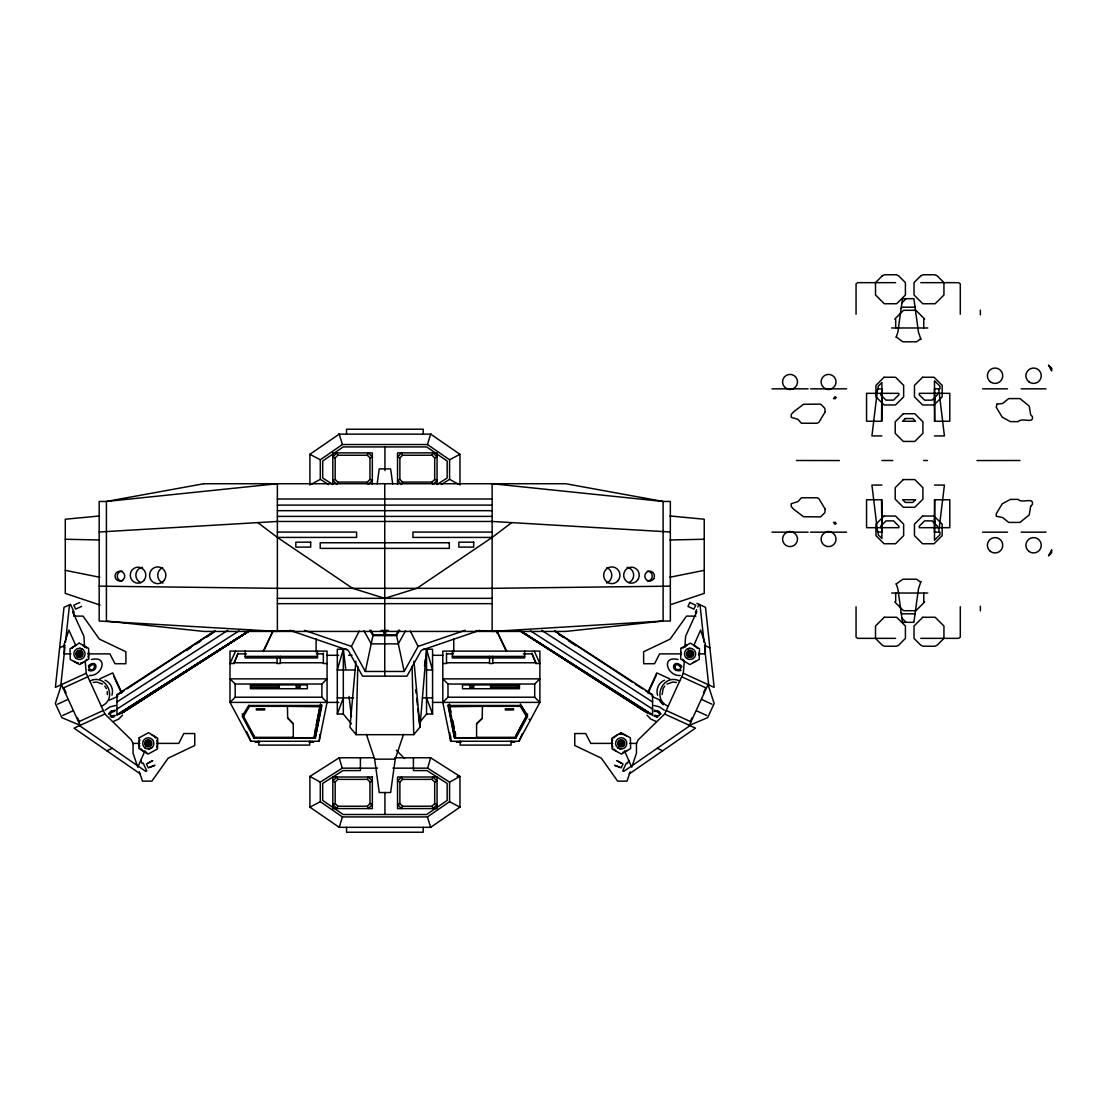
<?xml version="1.0" encoding="UTF-8"?>
<svg xmlns="http://www.w3.org/2000/svg" width="1107" height="1107" viewBox="0 0 1107 1107"><rect width="100%" height="100%" fill="white"/><g stroke="black" fill="none" stroke-linecap="round" stroke-linejoin="round"><path stroke-width="1.5" d="M476.591 723.964L482.223 718.401L482.417 706.335L520.29 706.335L526.309 716.271L515.004 737.331L476.591 737.331M139.205 744.361L139.233 743.392M426.541 669.984L432.574 669.984L426.541 649.228L419.927 727.202L413.741 734.674L356.122 734.674L357.782 666.511M662.152 694.573L663.107 688.665L664.712 686.119M681.013 653.877L681.04 652.466A9.133 9.133 0 0 0 680.985 654.846M699.14 653.877L699.167 652.895A9.133 9.133 0 0 1 699.098 655.289M636.456 743.627L638.13 739.946L664.615 714.015L683.282 673.25L684.334 660.99A9.133 9.133 0 0 1 682.687 659.26M684.901 647.47L685.607 636.262L696.87 611.424M881.546 525.382L881.892 521.314M934.46 401.454L934.82 397.385M355.9 661.197L349.95 727.202L356.122 734.674M60.857 684.859L64.953 647L64.206 647.332M65.465 642.281L69.506 604.796M319.162 741.261L327.063 702.392L327.063 651.11L229.993 651.11L229.993 702.392L250.874 741.261L319.162 741.261L319.937 734.453M424.507 666.082L425.323 659.343M111.932 695.251C113.813 689.26 110.797 682.673 105.04 680.196M377.169 483.939L379.244 468.911L390.633 468.911L392.694 483.939M403.474 734.411L395.227 759.153L390.633 792.543L379.244 792.543L374.65 759.153L366.403 734.411M315.495 728.42L314.167 737.719L293.272 737.719L293.272 723.563L287.654 718L293.272 723.964M316.159 725.154L320.144 705.574M314.167 737.719L320.476 703.955M321.584 704.716L315.26 738.189L253.987 738.189L242.212 716.257L248.715 705.367M315.26 738.189L321.916 705.477L248.743 705.477M369.849 630.091L372.934 635.626L365.338 671.465L404.18 671.465L418.086 646.419L465.12 630.326M345.758 669.458L343.322 649.228L337.303 669.984L355.209 669.984M392.902 768.161L427.648 768.161L430.665 757.783L459.958 776.422L459.958 807.155L430.665 827.316L427.44 816.924L342.423 816.924L320.297 801.689L320.297 782.123L342.229 768.161L377.515 768.161M328.516 484.562L320.297 479.331L320.297 459.765L342.423 444.53L427.44 444.53L430.665 434.138L459.958 454.299L459.958 485.032M342.423 816.924L339.199 827.316L309.905 807.155L309.905 776.422L339.199 757.783L374.097 757.783M896.172 337.248L897.888 332.086L902.482 298.682L913.87 298.682L918.464 332.086L920.955 339.558M920.955 581.438L918.464 588.924L913.87 622.328L902.482 622.328L897.888 588.924L896.172 583.763M630.174 771.842L627.046 781.141L617.637 781.141L601.322 758.157L574.754 745.509L574.754 733.54L585.714 733.54L590.751 743.392L612.752 743.392M351.459 723.881L343.322 714.043L337.303 714.043L343.322 697.894M938.694 532.163L944.423 485.087L934.46 485.087M235.583 651.11L229.993 663.508L233.964 663.508L237.95 653.116M233.964 663.508L237.95 653.85L246.446 653.85M337.829 482.085L336.86 484.437L332.82 480.41L335.172 479.428L335.172 457.897L337.829 455.24L367.316 455.24L369.973 457.897L369.973 479.428L367.316 482.085L337.829 482.085L335.172 479.428M367.316 455.24L368.299 452.874L372.339 456.914L369.973 457.897M402.547 482.085L401.578 484.437L397.538 480.41L399.89 479.428L399.89 457.897L402.547 455.24L432.034 455.24L434.691 457.897L434.691 479.428L432.034 482.085L402.547 482.085L399.89 479.428M432.034 455.24L433.017 452.874L437.057 456.914L434.691 457.897M337.829 806.214L336.86 808.58L332.82 804.54L335.172 803.557L335.172 782.026L337.829 779.37L367.316 779.37L369.973 782.026L369.973 803.557L367.316 806.214L337.829 806.214L335.172 803.557M367.316 779.37L368.299 777.003L372.339 781.044L369.973 782.026M402.547 806.214L401.578 808.58L397.538 804.54L399.89 803.557L399.89 782.026L402.547 779.37L432.034 779.37L434.691 782.026L434.691 803.557L432.034 806.214L402.547 806.214L399.89 803.557M432.034 779.37L433.017 777.003L437.057 781.044L434.691 782.026M519.003 741.261L539.884 702.392L539.884 651.11L442.8 651.11L442.8 702.392L450.715 741.261L519.003 741.261L522.407 733.498M145.003 750.823L137.766 767.193L133.061 753.23L133.061 743.392L139.842 743.392M647.72 692.761L656.797 672.918L669.735 678.84M648.273 692.678L656.451 674.827M619.768 767.22L614.579 765.297L621.221 767.884L623.02 763.941L616.724 760.606L621.581 763.277M696.607 609.583L695.404 612.199L696.414 612.669M697.811 606.968L699.001 604.339M628.762 760.426L627.337 763.539L626.327 763.083L622.729 770.942L623.739 771.413L631.294 766.182M690.298 721.515L692 717.793M705.173 689.024L703.471 692.747L704.149 693.051M263.853 650.861L273.18 630.672L263.134 651.248M108.528 714.015L110.617 711.414L115.266 710.21M109.123 713.987L111.89 711.178L114.976 710.666M365.338 671.465L351.431 646.419L359.208 631.045M527.665 713.877L515.876 735.809L515.876 738.189L454.603 738.189L447.948 705.477L521.134 705.477L527.665 716.257L515.876 738.189M398.603 630.27L396.085 634.795L385.596 634.795L385.596 630.45L388.28 630.45M404.18 671.465L396.583 635.626L399.669 630.091M405.549 630.782L398.285 643.873L371.232 643.873L363.968 630.782M680.777 668.67C672.253 673.54 673.914 658.596 680.819 667.479M659.163 715.579C660.851 712.991 656.562 710.486 654.279 711.51M122.559 715.164L118.74 719.052L113.384 721.501M420.439 721.418L426.541 714.043L426.541 649.228M327.063 702.392L321.888 697.216L235.168 697.216L229.993 702.392L338.77 702.392M321.888 684.029L327.063 678.854L229.993 678.854L235.168 684.029L321.888 684.029L321.888 697.216M442.8 702.392L447.989 697.216L534.695 697.216L539.884 702.392L432.768 702.392M901.901 302.889L906.107 298.682M901.167 308.272L902.233 307.192L915.046 307.192M534.695 684.029L539.884 678.854L442.8 678.854L447.989 684.029L534.695 684.029L534.695 697.216M88.408 665.75C98.025 658.015 98.869 673.208 88.602 670.496M88.851 665.957C97.416 658.9 96.821 673.928 88.352 669.638M105.207 710.21L109.953 706.93L115.543 705.477M257.876 522.656L277.373 537.421L352.593 588.329L384.752 598.333L416.91 588.329L492.145 537.421L511.642 522.656M920.706 338.825L916.568 341.8L902.869 341.8L896.241 337.04M896.241 583.97L902.869 579.21L916.568 579.21L920.706 582.185M632.332 765.477L689.993 725.639M629.219 773.918L695.473 728.143L664.615 714.015M309.905 485.032L309.905 454.299L339.199 434.138L342.423 444.53M427.44 816.924L449.58 801.689L449.58 782.123L427.648 768.161M186.543 650.487L190.847 647.623M196.576 643.817L200.865 640.953M206.594 637.148L213.762 632.374M664.477 680.196C658.72 682.673 655.704 689.26 657.586 695.251M116.941 695.445L124.136 690.726M127.014 688.831L214.869 631.128M214.869 630.824L116.941 694.656L116.941 714.859L123.68 712.133M116.941 701.976L227.834 630.326M123.237 712.313L249.283 630.907M122.919 712.438L250.68 629.994M122.296 712.7L249.366 630.81L121.106 713.171M116.941 709.089L239.015 630.865M119.528 713.821L249.144 630.838L118.117 714.389M119.321 713.89L249.352 630.699L117.812 714.513M118.38 714.278L249.2 630.769M441.347 484.562L449.58 479.331L449.58 459.765L427.44 444.53M116.941 714.859L249.2 630.713M101.318 706.211C118.38 699.195 106.272 672.724 89.805 681.054M114.727 715.288L110.88 715.925M115.183 715.717L112.125 716.796M311.385 484.229L320.297 479.331M449.58 782.123L459.958 776.422L457.108 776.422M151.617 747.931L148.905 748.982M684.97 646.336L686.783 645.353A9.133 9.133 0 0 0 682.964 648.135M686.755 649.339L689.467 648.287M449.58 459.765L459.958 454.299M309.905 807.155L320.297 801.689M666.954 684.098L672.682 682.078L676.474 682.438M79.718 602.499L73.809 605.197L75.622 609.141L81.531 606.442M59.64 647.789L65.133 645.27M86.83 659.26A9.133 9.133 0 0 1 85.184 660.99L86.235 673.25L55.378 687.378L64.012 607.314L70.516 604.339L74.114 612.199L73.104 612.669L83.911 636.262L84.616 647.47M63.099 688.097L87.84 676.764M65.368 693.051L66.046 692.747L64.344 689.024M99.782 678.84L112.72 672.918L121.798 692.761M57.578 704.19L67.845 699.499M62.753 715.482L73.007 710.791M109.524 700.108L117.812 696.317M78.542 721.819L103.283 710.5M133.061 743.627L131.373 739.946L104.902 714.015L74.044 728.143L140.298 773.918M106.798 750.781L112.291 748.277M114.395 716.644L111.987 717.267M479.594 630.353L421.31 650.293L406.947 676.169L362.57 676.169L348.193 650.293L289.923 630.353M671.022 604.519L704.232 593.394L704.232 519.225L669.956 515.973M93.043 682.438L96.835 682.078L102.564 684.098M680.487 670.067C670.593 672.364 674.412 658.471 681.275 666.718M680.916 670.496C669.071 672.862 673.139 657.005 681.815 666.649M658.637 715.925L654.777 715.288M669.693 577.287L704.232 570.34M91.466 659.495C109.053 655.399 102.231 676.432 89.321 675.505M99.561 515.973L65.285 519.225L65.285 593.394L100.087 605.045M654.251 710.21L658.9 711.414L660.99 714.015M654.541 710.666L657.613 711.178L660.395 713.987M669.956 539.981L704.232 539.261M895.577 282.659L857.787 282.659L856.057 283.849L856.057 314.222M920.775 282.659L958.565 282.659L960.295 283.849L960.295 314.222M891.661 327.976L927.777 327.976M771.98 388.834L808.096 388.834M810.504 388.834L846.62 388.834M982.615 388.834L1007.508 388.834M1021.138 388.834L1046.032 388.834M338.548 434.138L431.315 434.138M881.892 435.923L871.929 435.923L877.588 389.041L881.892 388.834L881.892 421.255L866.56 421.255L866.56 393.331L898.829 393.331L898.829 394.853L893.529 400.139L886.057 400.139L880.757 394.853L880.757 393.331M934.46 435.923L944.423 435.923L938.694 388.834M334.162 452.874L372.339 452.874L372.339 484.437M796.403 460.498L839.355 460.554M881.892 460.498L892.754 460.498M923.598 460.498L927.486 460.498M1019.948 460.498L976.997 460.554M881.892 485.087L871.929 485.087L877.588 531.969L881.892 532.163L881.892 499.755L866.56 499.755L866.56 527.679L898.829 527.679L898.829 526.157L893.529 520.871L886.057 520.871L880.757 526.157L880.757 527.679M277.373 499.008L492.145 499.008M277.373 505.11L492.145 505.11M277.373 510.687L492.145 510.687M277.373 516.388L492.145 516.388M99.173 531.997L277.373 521.452L492.145 521.452L670.344 531.997M277.373 532.08L356.592 532.08L356.592 537.421L277.373 537.421M492.145 532.08L412.925 532.08L412.925 537.421L492.145 537.421M771.98 532.163L808.096 532.163M810.504 532.163L846.62 532.163M982.615 532.163L1007.508 532.163M1021.138 532.163L1046.032 532.163M99.173 586.143L277.373 588.329L492.145 588.329L670.344 586.143M891.661 593.034L927.777 593.034M277.373 598.333L492.145 598.333M277.373 603.661L492.145 603.661M915.046 613.804L902.233 613.804L901.167 612.738M73.616 616.115L83.025 616.115L99.339 639.099L125.894 651.746L125.894 663.716L114.948 663.716L109.897 653.877L87.896 653.877M695.902 616.115L686.492 616.115L670.178 639.099L643.624 651.746L643.624 663.716L654.569 663.716L659.606 653.877L681.608 653.877M381.237 630.45L383.921 630.45L383.921 634.795L373.433 634.795L370.914 630.27M273.18 630.782L293.784 630.672M476.079 630.672L496.683 630.782M372.934 635.626L396.583 635.626M895.577 638.352L857.787 638.352L856.057 637.162L856.057 606.788M920.775 638.352L958.565 638.352L960.295 637.162L960.295 606.788M346.726 649.228L337.303 649.228L337.303 714.043M423.137 649.228L432.574 649.228L432.574 714.043L426.541 714.043M70.973 653.877L64.206 653.877L64.206 644.025L68.911 630.077L75.746 645.519A9.133 9.133 0 0 0 72.066 648.481M316.477 653.85L323.355 653.85M446.508 653.85L453.4 653.85M523.417 653.85L531.927 653.85L535.899 663.508L539.884 663.508L534.294 651.11M698.531 653.877L705.311 653.877L705.311 644.025L700.606 630.077L693.771 645.519A9.133 9.133 0 0 1 697.452 648.481M327.063 655.302L338.7 655.302M348.677 655.302L351.998 655.302M432.823 655.302L442.8 655.302M245.2 656.396L317.474 656.396M452.389 656.396L524.663 656.396M233.964 662.775L277.068 662.775M280.348 662.775L323.355 662.775M446.508 662.775L489.529 662.775M492.795 662.775L535.899 662.775L535.899 663.508M327.063 663.508L323.355 663.508L323.355 653.116M442.8 663.508L446.508 663.508L446.508 653.116M337.303 697.894L353.52 697.894M423.151 697.894L432.574 697.894M287.654 718.401L287.46 706.335L249.573 706.335L243.554 716.271L243.554 713.89M320.476 706.736L287.46 706.335M451.047 712.105L449.387 703.955L449.387 706.736L482.417 706.335M293.272 737.331L254.859 737.331L242.212 713.877M259.425 741.607L254.887 741.815L259.924 741.815M309.918 741.607L313.751 741.815L308.701 741.815M461.633 741.607L456.126 741.815L461.162 741.815M510.452 741.607L514.99 741.815L511.614 741.815M156.765 743.392L178.767 743.392L183.804 733.54L194.763 733.54L194.763 745.509L168.195 758.157L151.88 781.141L142.471 781.141L139.344 771.842M629.675 743.392L636.456 743.392L636.456 753.23L631.751 767.193L624.5 750.823M394.604 757.783L430.665 757.783M374.65 759.153L395.227 759.153M338.548 827.316L431.315 827.316M65.285 539.261L99.561 539.981M114.561 711.317L110.742 712.687L110.354 715.579M678.051 659.495C660.45 655.399 667.272 676.432 680.196 675.505M653.974 705.477L659.564 706.93L664.311 710.21M657.378 716.796L654.334 715.717M657.53 717.267L654.016 716.008M65.285 570.34L99.824 577.287M620.612 748.982L617.9 747.931A5.618 5.618 0 0 1 618.938 738.244A5.618 5.618 0 0 1 626.797 743.987A5.618 5.618 0 0 1 617.9 747.931M80.036 648.287L82.762 649.339M110.285 716.52L111.143 716.769M679.712 681.054C663.245 672.724 651.124 699.195 668.185 706.211M304.397 630.326L351.431 646.419M656.133 721.501L650.778 719.052L646.958 715.164M554.649 630.824L652.577 694.656L652.577 714.859L645.838 712.133L520.165 630.879L648.411 713.171M399.89 457.897L397.538 456.914L401.578 452.874L402.547 455.24M434.691 479.428L437.057 480.41L433.017 484.437L432.034 482.085M335.172 457.897L332.82 456.914L336.86 452.874L337.829 455.24M369.973 479.428L372.339 480.41L368.299 484.437L367.316 482.085M399.89 782.026L397.538 781.044L401.578 777.003L402.547 779.37M434.691 803.557L437.057 804.54L433.017 808.58L432.034 806.214M335.172 782.026L332.82 781.044L336.86 777.003L337.829 779.37M369.973 803.557L372.339 804.54L368.299 808.58L367.316 806.214M696.884 603.37L705.505 607.314L714.14 687.378L683.282 673.25M704.384 645.27L709.864 647.789M705.311 647.332L704.564 647L708.66 684.859M681.663 676.764L706.418 688.097M701.672 699.499L711.939 704.19M696.511 710.791L706.764 715.482M652.244 696.566L659.993 700.108M666.234 710.5L690.976 721.819M657.226 748.277L662.719 750.781M309.905 454.299L320.297 459.765M449.58 801.689L459.958 807.155M529.021 719.149L530.461 719.924M84.547 646.336L82.734 645.353A9.133 9.133 0 0 1 86.554 648.135M449.58 479.331L458.478 484.229M309.905 776.422L320.297 782.123M520.318 630.713L652.577 714.859M651.705 714.513L520.179 630.644L650.404 713.987M530.488 630.865L652.577 709.089M541.683 630.326L652.577 701.976M518.837 629.994L647.221 712.7M554.649 631.128L632.415 682.203M635.293 684.098L642.503 688.831M645.381 690.726L652.577 695.445M558.62 634.283L562.923 637.148M568.652 640.953L575.806 645.727M79.524 725.639L137.185 765.477M138.209 766.182L145.778 771.413L146.788 770.942L143.19 763.083L142.18 763.539L140.755 760.426M901.901 618.121L906.107 622.328M396.306 750.255L404.539 758.489M659.744 700.011L663.328 704.536M659.343 700.067L662.996 704.689M104.805 686.119L106.41 688.665M520.29 703.955L526.309 713.89L526.309 716.271M410.31 631.045L418.086 646.419M496.683 633.024L496.683 630.672L506.729 651.248M496.683 630.672L506.024 650.861M113.744 676.308L121.23 692.678M147.937 763.277L152.794 760.606L146.484 763.941L148.296 767.884L154.925 765.297L149.749 767.22M72.647 611.424L74.792 616.115M86.235 673.25L104.902 714.015M77.518 717.793L79.22 721.515M246.778 731.935L250.874 741.261M531.927 653.116L535.899 662.775M426.541 697.894L432.574 714.043M339.199 757.783L342.229 768.161M452.708 720.256L454.368 728.42M455.032 731.672L455.697 734.937M449.387 706.736L455.697 737.719L476.591 737.719L476.591 723.563L482.223 718.401M448.28 704.716L454.603 738.189M349.023 696.441L351.459 716.672M449.733 732.751L450.715 741.261L450.715 736.197M415.762 689.91L416.135 693.3M416.702 698.379L417.464 705.159M417.837 708.563L419.927 727.202L413.963 661.197M700.011 604.796L704.052 642.281M934.46 519.557L934.82 523.625M881.546 395.628L881.892 399.682M412.081 666.511L413.741 734.674M107.282 691.543L107.351 694.573M88.505 653.877L88.477 652.466A9.133 9.133 0 0 1 87.965 657.171M980.359 310.154L980.359 314.817M980.359 606.193L980.359 610.843M937.352 393.331L937.352 394.853L932.066 400.139L924.58 400.139L919.28 394.853L919.28 393.331L949.792 393.331L949.792 421.255L934.46 421.255L934.46 388.834L939.968 388.834L939.968 386.274L934.46 380.766L934.82 421.255M937.352 527.679L937.352 526.157L932.066 520.871L924.58 520.871L919.28 526.157L919.28 527.679L949.792 527.679L949.792 499.755L934.46 499.755L934.46 532.163L939.968 532.163L939.968 534.723L934.46 540.244L934.82 499.755M923.75 327.976L923.75 319.494L924.677 319.065L915.918 310.306L903.52 310.306L894.774 319.065L895.688 319.494L895.688 327.976M923.75 593.034L923.75 601.516L924.677 601.945L915.918 610.704L903.52 610.704L894.774 601.945L895.688 601.516L895.688 593.034M881.546 421.255L881.892 382.524L878.142 386.274L878.142 388.834M881.546 499.755L881.892 538.472L878.142 534.723L878.142 532.163M524.663 651.11L524.663 657.945L452.389 657.945L452.389 651.11M511.102 741.261L511.102 745.094L460.194 745.094L460.194 741.261M492.795 656.34L492.795 663.508L489.529 663.508L489.529 656.34M453.759 638.891L453.759 652.037M447.989 684.029L447.989 697.216M423.206 434.138L423.206 429.212L346.546 429.212L346.546 434.138M423.206 827.316L423.206 832.243L346.546 832.243L346.546 827.316M413.409 757.783L413.409 770.583L426.942 770.583L447.159 783.438L447.159 800.43L426.693 814.517L343.184 814.517L322.704 800.43L322.704 783.438L342.921 770.583L360.412 770.583L360.412 757.783M397.538 484.437L397.538 452.874L437.057 452.874L437.057 484.437L447.159 478.016L447.159 461.024L426.693 446.937L343.184 446.937L322.704 461.024L322.704 478.016L332.82 484.437L332.82 452.874M384.932 446.937L384.932 470.6M384.932 792.543L384.932 814.517M384.752 483.731L384.752 676.169M343.322 649.228L343.322 714.043M317.474 651.11L317.474 657.945L245.2 657.945L245.2 651.11M316.104 638.891L316.104 652.037M309.683 741.261L309.683 745.094L258.761 745.094L258.761 741.261M280.348 656.34L280.348 663.508L277.068 663.508L277.068 656.34M253.987 735.809L253.987 738.189M235.168 684.029L235.168 697.216M647.429 571.157A4.954 4.815 -90 0 1 652.244 576.11A4.954 4.815 -90 0 1 647.429 581.05M606.885 567.6A8.372 8.15 -90 0 1 606.581 583.085M627.074 567.268A7.998 7.777 -90 0 1 628.748 582.614M695.459 661.253A9.133 9.133 0 0 1 693.369 662.401M626.949 750.504A9.133 9.133 0 0 1 622.618 752.414M615.824 750.767A9.133 9.133 0 0 1 614.094 749.121M612.863 747.087A9.133 9.133 0 0 1 612.697 740.099M613.832 737.995A9.133 9.133 0 0 1 617.512 735.034M619.809 734.356A9.133 9.133 0 0 1 626.604 736.003M122.088 581.05A4.954 4.815 -90 0 1 117.273 576.11A4.954 4.815 -90 0 1 122.088 571.157M162.937 583.085A8.372 8.15 -90 0 1 162.632 567.6M140.769 582.614A7.998 7.777 -90 0 1 142.443 567.268M83.136 662.235A9.133 9.133 0 0 1 80.853 662.899M78.459 662.955A9.133 9.133 0 0 1 74.058 661.253M156.82 740.099A9.133 9.133 0 0 1 156.654 747.087M146.885 752.414A9.133 9.133 0 0 1 140.921 748.775M139.773 746.685A9.133 9.133 0 0 1 139.939 739.697M151.991 735.034A9.133 9.133 0 0 1 155.686 737.995M139.136 737.802L138.873 748.54L148.047 754.116L157.471 748.982L157.72 738.244L148.559 732.654L139.136 737.802M147.328 743.24C148.919 746.838 149.943 740.292 147.328 743.24M680.902 648.287L680.653 659.025L689.813 664.601L699.237 659.454L699.499 648.73L690.325 643.139L680.902 648.287M689.108 653.725C690.699 657.323 691.723 650.778 689.108 653.725M88.698 667.479C94.178 676.502 98.302 657.627 88.698 667.479M825.269 509.275L824.77 512.735L820.619 516.886L803.474 516.72L793.608 509.151L791.242 506.577L791.242 503.699L797.939 501.623L801.413 497.776L817.187 497.776L818.889 498.69L825.269 509.275M1030.672 506.273L1029.206 514.963L1019.962 522.421L1008.685 522.421L1002.61 517.523L996.258 516.277L996.258 513.717L1002.25 503.796L1010.428 499.382L1018.219 499.382C1021.415 503.865 1034.063 496.711 1032.388 504.418L1030.672 506.273M835.813 397.288L835.508 398.631L833.516 398.631L834.803 396.929L835.813 397.288M78.528 653.517C79.317 657.378 81.71 651.193 78.528 653.517M620.294 743.032C621.096 746.893 623.49 740.708 620.294 743.032M61.48 684.583L55.35 703.485L61.826 717.64L80.147 725.348L61.48 684.583M689.799 602.499L687.987 606.442L693.895 609.141L695.708 605.197L689.799 602.499M708.037 684.583L689.37 725.348L707.677 717.64L714.167 703.485L708.037 684.583M1051.65 550.054L1048.523 555.88L1051.65 552.753L1051.65 550.054M825.269 411.721L818.889 422.32L817.187 423.234L801.413 423.234L797.939 419.387L791.242 417.297L791.242 414.419L793.608 411.846L803.474 404.29L820.619 404.11L824.77 408.262L825.269 411.721M882.376 275.726L875.512 282.589L875.512 294.974L884.258 303.733L896.656 303.733L905.415 294.974L905.415 282.589L898.538 275.726L896.269 274.757L884.645 274.757L882.376 275.726M920.899 275.726L914.036 282.589L914.036 294.974L922.781 303.733L935.18 303.733L943.939 294.974L943.939 282.589L937.062 275.726L934.792 274.757L923.169 274.757L920.899 275.726M884.064 377.252L875.941 385.374L875.941 396.846L884.064 404.954L895.535 404.954L903.644 396.846L903.644 385.374L895.535 377.252L884.064 377.252M922.588 377.252L914.465 385.374L914.465 396.846L922.588 404.954L934.059 404.954L942.168 396.846L942.168 385.374L934.059 377.252L922.588 377.252M903.326 413.727L895.203 421.836L895.203 433.307L903.326 441.43L914.797 441.43L922.906 433.307L922.906 421.836L914.797 413.727L903.326 413.727M905.318 418.543L902.606 421.255L915.503 421.255L912.805 418.543L905.318 418.543M903.326 479.58L895.203 487.689L895.203 499.16L903.326 507.283L914.797 507.283L922.906 499.16L922.906 487.689L914.797 479.58L903.326 479.58M884.064 516.042L875.941 524.164L875.941 535.636L884.064 543.745L895.535 543.745L903.644 535.636L903.644 524.164L895.535 516.042L884.064 516.042M996.867 404.124L996.258 407.293L1002.25 417.214L1010.428 421.629L1018.219 421.629C1021.415 417.131 1034.063 424.285 1032.388 416.592L1030.672 414.724L1029.206 406.048L1019.962 398.589L1008.685 398.589L1002.61 403.488L996.867 404.124M915.503 499.755L912.805 502.453L905.318 502.453L902.606 499.755L915.503 499.755M922.588 516.042L914.465 524.164L914.465 535.636L922.588 543.745L934.059 543.745L942.168 535.636L942.168 524.164L934.059 516.042L922.588 516.042M884.258 617.263L875.512 626.022L875.512 638.407L882.376 645.284L884.645 646.239L896.269 646.239L898.538 645.284L905.415 638.407L905.415 626.022L896.656 617.263L884.258 617.263M922.781 617.263L914.036 626.022L914.036 638.407L920.899 645.284L923.169 646.239L934.792 646.239L937.062 645.284L943.939 638.407L943.939 626.022L935.18 617.263L922.781 617.263M79.192 643.139L70.018 648.73L70.267 659.454L79.69 664.601L88.864 659.025L88.615 648.287L79.192 643.139M620.958 732.654L611.797 738.244L612.046 748.982L621.47 754.116L630.644 748.54L630.381 737.802L620.958 732.654M835.813 523.722L834.803 524.081L833.516 522.366L835.508 522.366L835.813 523.722M792.903 388.806L792.778 388.834A4.871 3.847 0 0 1 787.298 388.834L787.174 388.806A7.5 7.5 0 0 1 784.088 377.307A7.5 7.5 0 0 1 795.988 377.307A7.5 7.5 0 0 1 792.903 388.806M831.426 388.806L831.302 388.834A4.871 3.847 0 0 1 825.822 388.834A7.5 7.5 0 0 1 822.612 377.307A7.5 7.5 0 0 1 834.512 377.307A7.5 7.5 0 0 1 831.426 388.806M787.298 532.163L787.174 532.204A7.5 7.5 0 0 0 784.088 543.689A7.5 7.5 0 0 0 795.988 543.689A7.5 7.5 0 0 0 792.903 532.204L792.778 532.163A4.871 3.847 0 0 0 787.298 532.163M825.822 532.163L825.697 532.204A7.5 7.5 0 0 0 822.612 543.689A7.5 7.5 0 0 0 834.512 543.689A7.5 7.5 0 0 0 831.426 532.204L831.302 532.163A4.871 3.847 0 0 0 825.822 532.163M203.799 483.731L106.41 501.457L99.173 501.457L99.173 621.041L277.373 631.433L277.373 483.731L106.41 501.457L106.41 621.041L203.799 631.433L565.719 631.433L663.107 621.041L670.344 621.041L670.344 501.457L663.107 501.457L492.145 483.731L492.145 631.433L663.107 621.041L663.107 501.457L565.719 483.731L203.799 483.731M310.68 542.167L295.832 542.167L295.832 547.121L310.68 547.121L310.68 542.167M473.685 542.167L458.838 542.167L458.838 547.121L473.685 547.121L473.685 542.167M449.304 542.762L320.214 542.762L320.214 548.38L449.304 548.38L449.304 542.762M307.359 684.901L250.417 684.901L250.417 688.72L307.359 688.72L307.359 684.901M519.446 684.901L462.505 684.901L462.505 688.72L519.446 688.72L519.446 684.901M279.31 685.883L251.386 685.883L251.386 687.516L279.31 687.516L279.31 685.883M300.011 685.856L296.178 685.856L296.178 687.489L300.011 687.489L300.011 685.856M473.685 685.856L469.852 685.856L469.852 687.489L473.685 687.489L473.685 685.856M518.477 685.883L490.553 685.883L490.553 687.516L518.477 687.516L518.477 685.883M264.573 708.826L256.354 708.826L256.354 709.961L264.573 709.961L264.573 708.826M513.51 708.826L505.304 708.826L505.304 709.961L513.51 709.961L513.51 708.826M372.339 777.003L332.82 777.003L332.82 808.58L372.339 808.58L372.339 777.003M437.057 777.003L397.538 777.003L397.538 808.58L437.057 808.58L437.057 777.003M1051.65 368.257L1048.523 365.13L1051.65 370.956L1051.65 368.257M1028.901 381.832A7.694 7.694 0 0 0 1041.203 376.74A7.694 7.694 0 0 0 1030.645 368.631A7.694 7.694 0 0 0 1028.901 381.832M990.378 381.832A7.694 7.694 0 0 0 1002.679 376.74A7.694 7.694 0 0 0 992.121 368.631A7.694 7.694 0 0 0 990.378 381.832M990.378 551.369A7.694 7.694 0 0 0 1002.679 546.263A7.694 7.694 0 0 0 992.121 538.168A7.694 7.694 0 0 0 990.378 551.369M1028.901 551.369A7.694 7.694 0 0 0 1041.203 546.263A7.694 7.694 0 0 0 1030.645 538.168A7.694 7.694 0 0 0 1028.901 551.369M653.808 578.587A4.954 4.815 -90 0 0 649.629 571.157A4.954 4.815 -90 0 0 645.464 578.587A4.954 4.815 -90 0 0 653.808 578.587M618.176 580.511A8.372 8.15 -90 0 0 613.029 566.992A8.372 8.15 -90 0 0 604.214 578.324A8.372 8.15 -90 0 0 618.176 580.511M637.549 580.165A7.998 7.777 -90 0 0 632.637 567.268A7.998 7.777 -90 0 0 624.223 578.089A7.998 7.777 -90 0 0 637.549 580.165M686.548 658.25A5.618 5.618 0 0 0 695.625 654.735A5.618 5.618 0 0 0 688.042 648.633A5.618 5.618 0 0 0 686.548 658.25M619.685 745.481A2.588 2.588 0 0 0 623.795 743.669A2.588 2.588 0 0 0 620.169 741.012A2.588 2.588 0 0 0 619.685 745.481M619.09 746.298A3.612 3.612 0 0 0 624.805 743.779A3.612 3.612 0 0 0 619.754 740.085A3.612 3.612 0 0 0 619.09 746.298M619.505 745.758A2.989 2.989 0 0 0 624.223 743.669A2.989 2.989 0 0 0 620.045 740.611A2.989 2.989 0 0 0 619.505 745.758M620.224 744.748A1.688 1.688 0 0 0 622.895 743.572A1.688 1.688 0 0 0 620.529 741.842A1.688 1.688 0 0 0 620.224 744.748M688.443 655.898A2.588 2.588 0 0 0 692.636 654.279A2.588 2.588 0 0 0 689.135 651.456A2.588 2.588 0 0 0 688.443 655.898M689.011 655.192A1.688 1.688 0 0 0 691.737 654.14A1.688 1.688 0 0 0 689.467 652.3A1.688 1.688 0 0 0 689.011 655.192M687.807 656.686A3.612 3.612 0 0 0 693.632 654.431A3.612 3.612 0 0 0 688.775 650.515A3.612 3.612 0 0 0 687.807 656.686M688.25 656.243A2.989 2.989 0 0 0 693.065 654.375A2.989 2.989 0 0 0 689.038 651.137A2.989 2.989 0 0 0 688.25 656.243M123.292 579.611A4.954 4.815 -90 0 0 121.133 571.323A4.954 4.815 -90 0 0 115.225 577.384A4.954 4.815 -90 0 0 123.292 579.611M164.265 580.248A8.372 8.15 -90 0 0 158.605 566.95A8.372 8.15 -90 0 0 150.234 578.629A8.372 8.15 -90 0 0 164.265 580.248M144.311 579.916A7.998 7.777 -90 0 0 138.915 567.227A7.998 7.777 -90 0 0 130.917 578.38A7.998 7.777 -90 0 0 144.311 579.916M76.134 658.416A5.618 5.618 0 0 0 85.031 654.472A5.618 5.618 0 0 0 77.172 648.73A5.618 5.618 0 0 0 76.134 658.416M144.768 747.765A5.618 5.618 0 0 0 153.845 744.25A5.618 5.618 0 0 0 146.276 738.148A5.618 5.618 0 0 0 144.768 747.765M146.678 745.412A2.588 2.588 0 0 0 150.856 743.793A2.588 2.588 0 0 0 147.369 740.97A2.588 2.588 0 0 0 146.678 745.412M146.041 746.201A3.612 3.612 0 0 0 151.867 743.946A3.612 3.612 0 0 0 146.996 740.029A3.612 3.612 0 0 0 146.041 746.201M146.387 745.675A2.989 2.989 0 0 0 151.202 743.807A2.989 2.989 0 0 0 147.176 740.555A2.989 2.989 0 0 0 146.387 745.675M147.245 744.707A1.688 1.688 0 0 0 149.971 743.655A1.688 1.688 0 0 0 147.688 741.815A1.688 1.688 0 0 0 147.245 744.707M77.919 655.967A2.588 2.588 0 0 0 82.015 654.154A2.588 2.588 0 0 0 78.389 651.497A2.588 2.588 0 0 0 77.919 655.967M78.445 655.233A1.688 1.688 0 0 0 81.129 654.057A1.688 1.688 0 0 0 78.763 652.327A1.688 1.688 0 0 0 78.445 655.233M77.31 656.783A3.612 3.612 0 0 0 83.025 654.265A3.612 3.612 0 0 0 77.988 650.57A3.612 3.612 0 0 0 77.31 656.783M77.642 656.326A2.989 2.989 0 0 0 82.361 654.237A2.989 2.989 0 0 0 78.196 651.179A2.989 2.989 0 0 0 77.642 656.326"/></g></svg>
